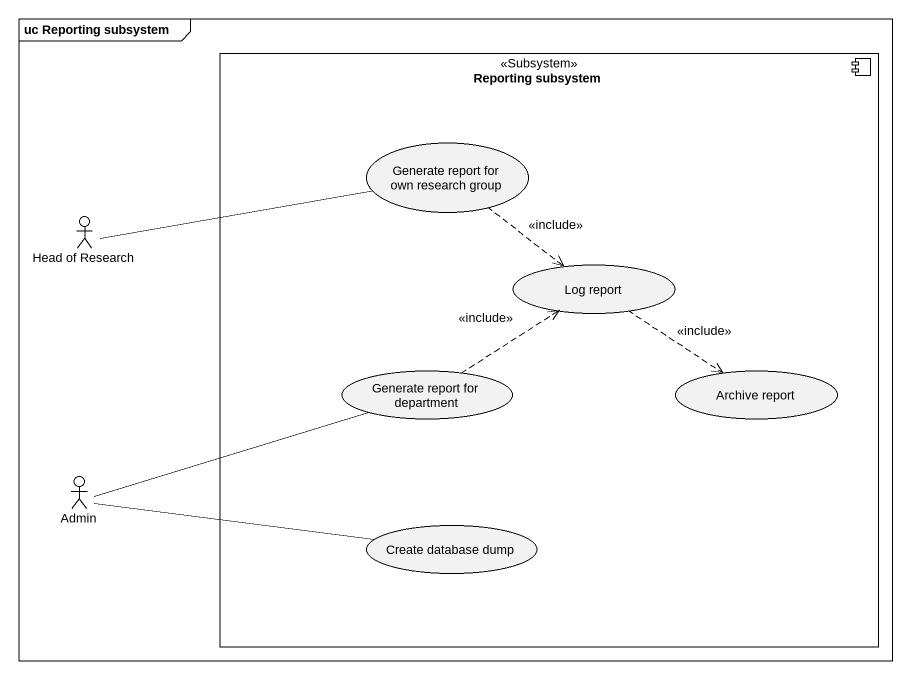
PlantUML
@startuml
mainframe uc Reporting subsystem
component "Reporting subsystem" as Reporting_subsystem <<Subsystem>> {
  usecase "Generate report for own research group" as Generate_report_for_own
  usecase "Log report" as Log_report
  usecase "Generate report for department" as Generate_report_for
  usecase "Archive report" as Archive_report
  usecase "Create database dump" as Create_database_dump
}
actor "Head of Research" as Head_of_Research
actor Admin
Generate_report_for_own ..> Log_report : <<include>>
Head_of_Research -right- Generate_report_for_own
Log_report ..> Archive_report : <<include>>
Generate_report_for .up.> Log_report : <<include>>
Admin -right- Generate_report_for
Admin -right- Create_database_dump
@enduml
